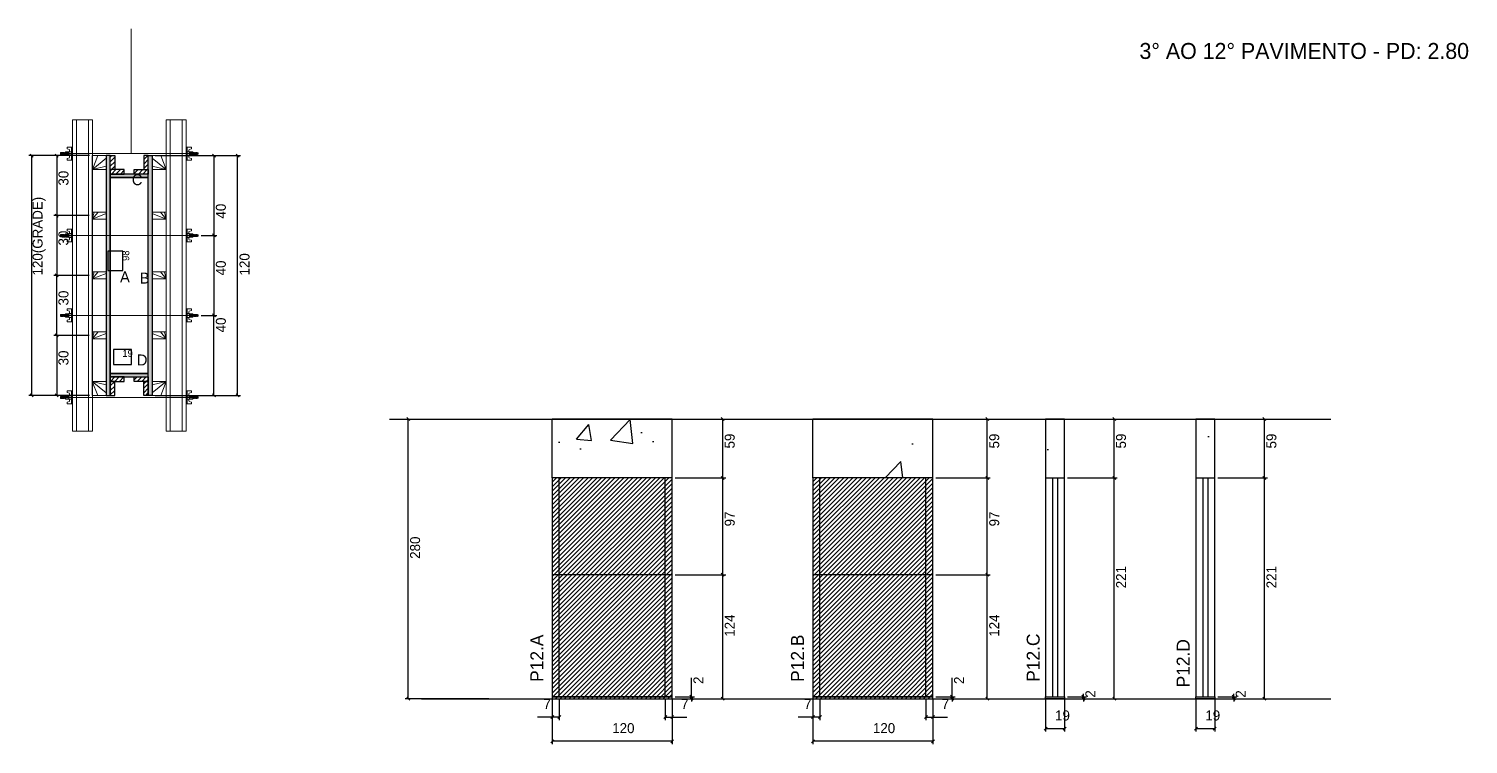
# Model space of a CAD drawing. Header units: metres. Extents: x 2644 to 4085, y 8626 to 9343.
import ezdxf

# ---------------------------------------------------------------- set-up
doc = ezdxf.new("R2010")
doc.units = ezdxf.units.M
for name, color, linetype in [('CHAPA', 7, 'Continuous'), ('COTA', 7, 'Continuous'), ('Hachura', 7, 'Continuous'), ('Madeira', 7, 'Continuous'), ('NIVEL 2° PAV.', 7, 'Continuous'), ('NOMENCLATURA', 7, 'Continuous'), ('Nível', 7, 'Continuous'), ('Painéis', 7, 'Continuous'), ('Perfil Metálico', 7, 'Continuous'), ('SARR_2.2x7', 7, 'Continuous'), ('SARRAFO', 7, 'Continuous'), ('Texto Seção', 7, 'Continuous'), ('TEXTO_GERAL', 7, 'Continuous')]:
    doc.layers.add(name, color=color, linetype=linetype)

msp = doc.modelspace()

# ---------------------------------------------------------------- hatches: boundary and pattern name
at = {"layer": 'COTA'}
h = msp.add_hatch(dxfattribs=at)
h.set_pattern_fill('AR-CONC')
h.paths.add_polyline_path([(3168, 8951.8), (3168, 8892.8), (3288, 8892.8), (3288, 8951.8), (3168, 8951.8)])
h = msp.add_hatch(dxfattribs=at)
h.set_pattern_fill('AR-CONC')
h.paths.add_polyline_path([(3428.9, 8951.8), (3428.9, 8892.8), (3548.9, 8892.8), (3548.9, 8951.8), (3428.9, 8951.8)])
h = msp.add_hatch(dxfattribs=at)
h.set_pattern_fill('AR-CONC')
h.paths.add_polyline_path([(3680.7, 8892.8), (3680.7, 8951.8), (3661.7, 8951.8), (3661.7, 8892.8), (3680.7, 8892.8)])
h = msp.add_hatch(dxfattribs=at)
h.set_pattern_fill('AR-CONC')
h.paths.add_polyline_path([(3831.1, 8892.8), (3831.1, 8951.8), (3812.1, 8951.8), (3812.1, 8892.8), (3831.1, 8892.8)])
at = {"layer": 'Hachura'}
h = msp.add_hatch(color=7, dxfattribs=at)
h.dxf.hatch_style = 1
h.paths.add_polyline_path([(2725.7, 9215.5), (2721.7, 9215.5), (2721.7, 8975.5), (2725.7, 8975.5), (2725.7, 9215.5)])
h = msp.add_hatch(color=7, dxfattribs=at)
h.dxf.hatch_style = 1
h.paths.add_polyline_path([(2725.7, 9215.5), (2721.7, 9215.5), (2721.7, 8975.5), (2725.7, 8975.5), (2725.7, 9215.5)])
h = msp.add_hatch(dxfattribs=at)
h.set_pattern_fill('ANSI31')
h.paths.add_polyline_path([(2725.7, 9201.5), (2730.1, 9201.5), (2730.1, 9215.5), (2725.7, 9215.5), (2725.7, 9201.5)])
h = msp.add_hatch(dxfattribs=at)
h.set_pattern_fill('ANSI31')
h.paths.add_polyline_path([(2763.7, 9201.5), (2759.3, 9201.5), (2759.3, 9215.5), (2763.7, 9215.5), (2763.7, 9201.5)])
h = msp.add_hatch(color=7, dxfattribs=at)
h.dxf.hatch_style = 1
h.paths.add_polyline_path([(2763.7, 9215.5), (2767.7, 9215.5), (2767.7, 8975.5), (2763.7, 8975.5), (2763.7, 9215.5)])
h = msp.add_hatch(color=7, dxfattribs=at)
h.dxf.hatch_style = 1
h.paths.add_polyline_path([(2763.7, 9215.5), (2767.7, 9215.5), (2767.7, 8975.5), (2763.7, 8975.5), (2763.7, 9215.5)])
h = msp.add_hatch(dxfattribs=at)
h.set_pattern_fill('ANSI31')
h.paths.add_polyline_path([(2725.7, 9197.1), (2725.7, 9201.5), (2739.7, 9201.5), (2739.7, 9197.1), (2725.7, 9197.1)])
h = msp.add_hatch(color=7, dxfattribs=at)
h.dxf.hatch_style = 1
h.paths.add_polyline_path([(2763.7, 9193.5), (2763.7, 9197.1), (2725.7, 9197.1), (2725.7, 9193.5), (2763.7, 9193.5)])
h = msp.add_hatch(color=7, dxfattribs=at)
h.dxf.hatch_style = 1
h.paths.add_polyline_path([(2763.7, 9193.5), (2763.7, 9197.1), (2725.7, 9197.1), (2725.7, 9193.5), (2763.7, 9193.5)])
h = msp.add_hatch(dxfattribs=at)
h.set_pattern_fill('ANSI31')
h.paths.add_polyline_path([(2763.7, 9197.1), (2763.7, 9201.5), (2749.7, 9201.5), (2749.7, 9197.1), (2763.7, 9197.1)])
h = msp.add_hatch(color=7, dxfattribs=at)
h.dxf.hatch_style = 1
h.paths.add_polyline_path([(2763.7, 8993.9), (2763.7, 8997.5), (2725.7, 8997.5), (2725.7, 8993.9), (2763.7, 8993.9)])
h = msp.add_hatch(color=7, dxfattribs=at)
h.dxf.hatch_style = 1
h.paths.add_polyline_path([(2763.7, 8993.9), (2763.7, 8997.5), (2725.7, 8997.5), (2725.7, 8993.9), (2763.7, 8993.9)])
h = msp.add_hatch(dxfattribs=at)
h.set_pattern_fill('ANSI31')
h.paths.add_polyline_path([(2725.7, 8989.5), (2725.7, 8993.9), (2739.7, 8993.9), (2739.7, 8989.5), (2725.7, 8989.5)])
h = msp.add_hatch(dxfattribs=at)
h.set_pattern_fill('ANSI31')
h.paths.add_polyline_path([(2725.7, 8989.5), (2730.1, 8989.5), (2730.1, 8975.5), (2725.7, 8975.5), (2725.7, 8989.5)])
h = msp.add_hatch(dxfattribs=at)
h.set_pattern_fill('ANSI31')
h.paths.add_polyline_path([(2763.7, 8989.5), (2763.7, 8993.9), (2749.7, 8993.9), (2749.7, 8989.5), (2763.7, 8989.5)])
h = msp.add_hatch(dxfattribs=at)
h.set_pattern_fill('ANSI31')
h.paths.add_polyline_path([(2763.7, 8989.5), (2759.3, 8989.5), (2759.3, 8975.5), (2763.7, 8975.5), (2763.7, 8989.5)])
h = msp.add_hatch(dxfattribs=at)
h.set_pattern_fill('ANSI31')
h.paths.add_polyline_path([(3288, 8892.8), (3168, 8892.8), (3168, 8671.8), (3288, 8671.8), (3288, 8892.8)])
h = msp.add_hatch(dxfattribs=at)
h.set_pattern_fill('ANSI31')
h.paths.add_polyline_path([(3548.9, 8892.8), (3428.9, 8892.8), (3428.9, 8671.8), (3548.9, 8671.8), (3548.9, 8892.8)])

# ---------------------------------------------------------------- linework, layer by layer
at = {"layer": 'CHAPA', "color": 1, "lineweight": 25}
for points in [[(2725.7, 9215.5), (2721.7, 9215.5), (2721.7, 8975.5), (2725.7, 8975.5)], [(2725.7, 9215.5), (2721.7, 9215.5), (2721.7, 8975.5), (2725.7, 8975.5)], [(2763.7, 9215.5), (2767.7, 9215.5), (2767.7, 8975.5), (2763.7, 8975.5)], [(2763.7, 9215.5), (2767.7, 9215.5), (2767.7, 8975.5), (2763.7, 8975.5)], [(2763.7, 9193.5), (2763.7, 9197.1), (2725.7, 9197.1), (2725.7, 9193.5)], [(2763.7, 9193.5), (2763.7, 9197.1), (2725.7, 9197.1), (2725.7, 9193.5)], [(2763.7, 8993.9), (2763.7, 8997.5), (2725.7, 8997.5), (2725.7, 8993.9)], [(2763.7, 8993.9), (2763.7, 8997.5), (2725.7, 8997.5), (2725.7, 8993.9)]]:
    msp.add_lwpolyline(points, close=True, dxfattribs=at)
at = {"layer": 'COTA', "color": 241, "lineweight": 25}
for p, q in [((2704.7, 9215.5), (2644.1, 9215.5)), ((2647.1, 8975.5), (2647.1, 9215.5)), ((2704.6, 9215.5), (2669, 9215.5)), ((2672, 9215.5), (2672, 9155.5)), ((2770.7, 9215.5), (2856.1, 9215.5)), ((2804.7, 9215.5), (2832.4, 9215.5)), ((2829.4, 9215.5), (2829.4, 9135.6)), ((2853.1, 8975.5), (2853.1, 9215.5)), ((2704.6, 9155.5), (2669, 9155.5)), ((2704.6, 9155.5), (2669, 9155.5)), ((2672, 9155.5), (2672, 9095.5)), ((2816.5, 9135.6), (2832.4, 9135.6)), ((2816.5, 9135.6), (2832.4, 9135.6)), ((2829.4, 9135.6), (2829.4, 9055.6)), ((2704.6, 9095.5), (2669, 9095.5)), ((2704.6, 9095.5), (2669, 9095.5)), ((2672, 9035.5), (2672, 9095.5)), ((2816.5, 9055.6), (2832.4, 9055.6)), ((2816.5, 9055.6), (2832.4, 9055.6)), ((2829.4, 8975.5), (2829.4, 9055.6)), ((2704.6, 9035.5), (2669, 9035.5)), ((2704.6, 9035.5), (2669, 9035.5)), ((2672, 9035.5), (2672, 8975.5)), ((2704.7, 8975.5), (2644.1, 8975.5)), ((2704.6, 8975.5), (2669, 8975.5)), ((2770.7, 8975.5), (2856.1, 8975.5)), ((2804.7, 8975.5), (2832.4, 8975.5)), ((3288, 8951.8), (3168, 8951.8)), ((3168, 8892.8), (3168, 8951.8)), ((3288, 8892.8), (3288, 8951.8)), ((3548.9, 8951.8), (3428.9, 8951.8)), ((3428.9, 8892.8), (3428.9, 8951.8)), ((3548.9, 8892.8), (3548.9, 8951.8))]:
    msp.add_line(p, q, dxfattribs=at)
at = {"layer": 'COTA', "color": 0, "lineweight": 25}
for p, q in [((2648.6, 9214), (2645.6, 9217)), ((2673.5, 9214), (2670.5, 9217)), ((2830.9, 9214), (2827.9, 9217)), ((2854.6, 9214), (2851.6, 9217)), ((2670.5, 9157), (2673.5, 9154)), ((2673.5, 9154), (2670.5, 9157)), ((2827.9, 9137.1), (2830.9, 9134.1)), ((2830.9, 9134.1), (2827.9, 9137.1)), ((2670.5, 9097), (2673.5, 9094)), ((2673.5, 9094), (2670.5, 9097)), ((2830.9, 9054.1), (2827.9, 9057.1)), ((2827.9, 9057.1), (2830.9, 9054.1)), ((2673.5, 9034), (2670.5, 9037)), ((2670.5, 9037), (2673.5, 9034)), ((2645.6, 8977), (2648.6, 8974)), ((2670.5, 8977), (2673.5, 8974)), ((2827.9, 8977), (2830.9, 8974)), ((2851.6, 8977), (2854.6, 8974)), ((3340.2, 8950.3), (3337.2, 8953.3)), ((3604.9, 8950.3), (3601.9, 8953.3)), ((3731.9, 8950.3), (3728.9, 8953.3)), ((3882.3, 8950.3), (3879.3, 8953.3)), ((3340.2, 8891.3), (3337.2, 8894.3)), ((3337.2, 8894.3), (3340.2, 8891.3)), ((3604.9, 8891.3), (3601.9, 8894.3)), ((3601.9, 8894.3), (3604.9, 8891.3)), ((3728.9, 8894.3), (3731.9, 8891.3)), ((3731.9, 8891.3), (3728.9, 8894.3)), ((3879.3, 8894.3), (3882.3, 8891.3)), ((3882.3, 8891.3), (3879.3, 8894.3)), ((3340.2, 8794.3), (3337.2, 8797.3)), ((3337.2, 8797.3), (3340.2, 8794.3)), ((3604.9, 8794.3), (3601.9, 8797.3)), ((3601.9, 8797.3), (3604.9, 8794.3)), ((3305.8, 8675.3), (3308.8, 8672.3)), ((3308.8, 8670.3), (3305.8, 8673.3)), ((3337.2, 8673.3), (3340.2, 8670.3)), ((3566.6, 8675.3), (3569.6, 8672.3)), ((3569.6, 8670.3), (3566.6, 8673.3)), ((3601.9, 8673.3), (3604.9, 8670.3)), ((3698.1, 8675.3), (3701.1, 8672.3)), ((3701.1, 8670.3), (3698.1, 8673.3)), ((3728.9, 8673.3), (3731.9, 8670.3)), ((3848.5, 8675.3), (3851.5, 8672.3)), ((3851.5, 8670.3), (3848.5, 8673.3)), ((3879.3, 8673.3), (3882.3, 8670.3)), ((3169.5, 8654.8), (3166.5, 8651.8)), ((3173.5, 8651.8), (3176.5, 8654.8)), ((3282.5, 8654.8), (3279.5, 8651.8)), ((3286.5, 8651.8), (3289.5, 8654.8)), ((3430.4, 8654.8), (3427.4, 8651.8)), ((3434.4, 8651.8), (3437.4, 8654.8)), ((3543.4, 8654.8), (3540.4, 8651.8)), ((3547.4, 8651.8), (3550.4, 8654.8)), ((3169.5, 8630.7), (3166.5, 8627.7)), ((3286.5, 8627.7), (3289.5, 8630.7)), ((3430.4, 8630.7), (3427.4, 8627.7)), ((3547.4, 8627.7), (3550.4, 8630.7)), ((3663.2, 8643.4), (3660.2, 8640.4)), ((3679.2, 8640.4), (3682.2, 8643.4)), ((3813.6, 8643.4), (3810.6, 8640.4)), ((3829.6, 8640.4), (3832.6, 8643.4))]:
    msp.add_line(p, q, dxfattribs=at)
at = {"layer": 'COTA', "color": 180, "lineweight": 25}
for p, q in [((2738.1, 9119.7), (2723.1, 9119.7)), ((2723.1, 9119.7), (2723.1, 9100.4)), ((2738.1, 9100.4), (2738.1, 9119.7)), ((2723.1, 9100.4), (2738.1, 9100.4)), ((2746.8, 9021.5), (2728.8, 9021.5)), ((2728.8, 9021.5), (2728.8, 9006.5)), ((2746.8, 9006.5), (2746.8, 9021.5)), ((2728.8, 9006.5), (2746.8, 9006.5))]:
    msp.add_line(p, q, dxfattribs=at)
at = {"layer": 'COTA', "color": 4, "lineweight": 25}
for p, q in [((3291, 8951.8), (3341.7, 8951.8)), ((3338.7, 8892.8), (3338.7, 8951.8)), ((3551.9, 8951.8), (3606.4, 8951.8)), ((3603.4, 8892.8), (3603.4, 8951.8)), ((3683.7, 8951.8), (3733.4, 8951.8)), ((3730.4, 8892.8), (3730.4, 8951.8)), ((3834.1, 8951.8), (3883.8, 8951.8)), ((3880.8, 8892.8), (3880.8, 8951.8)), ((3291, 8892.8), (3341.7, 8892.8)), ((3291, 8892.8), (3341.7, 8892.8)), ((3338.7, 8795.8), (3338.7, 8892.8)), ((3551.9, 8892.8), (3606.4, 8892.8)), ((3551.9, 8892.8), (3606.4, 8892.8)), ((3603.4, 8795.8), (3603.4, 8892.8)), ((3683.7, 8892.8), (3733.4, 8892.8)), ((3683.7, 8892.8), (3733.4, 8892.8)), ((3730.4, 8671.8), (3730.4, 8892.8)), ((3834.1, 8892.8), (3883.8, 8892.8)), ((3834.1, 8892.8), (3883.8, 8892.8)), ((3880.8, 8671.8), (3880.8, 8892.8)), ((3291, 8795.8), (3341.7, 8795.8)), ((3291, 8795.8), (3341.7, 8795.8)), ((3338.7, 8671.8), (3338.7, 8795.8)), ((3551.9, 8795.8), (3606.4, 8795.8)), ((3551.9, 8795.8), (3606.4, 8795.8)), ((3603.4, 8671.8), (3603.4, 8795.8)), ((3307.3, 8673.8), (3307.3, 8692.6)), ((3568.1, 8673.8), (3568.1, 8692.6)), ((3291, 8673.8), (3310.3, 8673.8)), ((3307.3, 8671.8), (3307.3, 8673.8)), ((3551.9, 8673.8), (3571.1, 8673.8)), ((3568.1, 8671.8), (3568.1, 8673.8)), ((3683.7, 8673.8), (3702.6, 8673.8)), ((3699.6, 8673.8), (3699.6, 8676.8)), ((3699.6, 8671.8), (3699.6, 8673.8)), ((3834.1, 8673.8), (3853, 8673.8)), ((3850, 8673.8), (3850, 8676.8)), ((3850, 8671.8), (3850, 8673.8)), ((3168, 8670.8), (3168, 8626.2)), ((3168, 8668.8), (3168, 8650.3)), ((3175, 8670.8), (3175, 8650.3)), ((3281, 8670.8), (3281, 8650.3)), ((3288, 8670.8), (3288, 8626.2)), ((3288, 8668.8), (3288, 8650.3)), ((3291, 8671.8), (3310.3, 8671.8)), ((3291, 8671.8), (3341.7, 8671.8)), ((3307.3, 8671.8), (3307.3, 8668.8)), ((3428.9, 8670.8), (3428.9, 8626.2)), ((3428.9, 8668.8), (3428.9, 8650.3)), ((3435.9, 8670.8), (3435.9, 8650.3)), ((3541.9, 8670.8), (3541.9, 8650.3)), ((3548.9, 8670.8), (3548.9, 8626.2)), ((3548.9, 8668.8), (3548.9, 8650.3)), ((3551.9, 8671.8), (3571.1, 8671.8)), ((3551.9, 8671.8), (3606.4, 8671.8)), ((3568.1, 8671.8), (3568.1, 8668.8)), ((3661.7, 8670.8), (3661.7, 8638.9)), ((3680.7, 8670.8), (3680.7, 8638.9)), ((3683.7, 8671.8), (3702.6, 8671.8)), ((3683.7, 8671.8), (3733.4, 8671.8)), ((3699.6, 8671.8), (3699.6, 8668.8)), ((3812.1, 8670.8), (3812.1, 8638.9)), ((3831.1, 8670.8), (3831.1, 8638.9)), ((3834.1, 8671.8), (3853, 8671.8)), ((3834.1, 8671.8), (3883.8, 8671.8)), ((3850, 8671.8), (3850, 8668.8)), ((3168, 8653.3), (3153.3, 8653.3)), ((3175, 8653.3), (3168, 8653.3)), ((3281, 8653.3), (3288, 8653.3)), ((3288, 8653.3), (3302.7, 8653.3)), ((3428.9, 8653.3), (3414.1, 8653.3)), ((3435.9, 8653.3), (3428.9, 8653.3)), ((3541.9, 8653.3), (3548.9, 8653.3)), ((3548.9, 8653.3), (3563.6, 8653.3)), ((3661.7, 8641.9), (3680.7, 8641.9)), ((3812.1, 8641.9), (3831.1, 8641.9)), ((3288, 8629.2), (3168, 8629.2)), ((3548.9, 8629.2), (3428.9, 8629.2))]:
    msp.add_line(p, q, dxfattribs=at)
at = {"layer": 'COTA', "color": 241, "lineweight": 25}
for points in [[(3680.7, 8892.8), (3680.7, 8951.8), (3661.7, 8951.8), (3661.7, 8892.8)], [(3831.1, 8892.8), (3831.1, 8951.8), (3812.1, 8951.8), (3812.1, 8892.8)]]:
    msp.add_lwpolyline(points, dxfattribs=at)
at = {"layer": 'Hachura', "color": 0, "lineweight": 9}
for p, q in [((2687.7, 9224), (2682.5, 9224)), ((2682.5, 9224), (2682.5, 9222.3)), ((2682.5, 9222.3), (2684.7, 9221.7)), ((2684.9, 9221.4), (2684.9, 9219.4)), ((2686.7, 9223.8), (2687.7, 9223.8)), ((2686.7, 9223.6), (2687.7, 9223.6)), ((2686.7, 9223.3), (2687.7, 9223.3)), ((2686.7, 9222.8), (2687.7, 9222.8)), ((2686.7, 9222), (2687.7, 9222)), ((2686.7, 9220.6), (2687.7, 9220.6)), ((2686.8, 9224), (2686.8, 9211.1)), ((2686.8, 9224), (2686.8, 9218.8)), ((2687.7, 9211.1), (2687.7, 9224)), ((2801.7, 9211.1), (2801.7, 9224)), ((2801.7, 9224), (2806.8, 9224)), ((2802.6, 9223.8), (2801.7, 9223.8)), ((2802.6, 9223.6), (2801.7, 9223.6)), ((2802.6, 9223.3), (2801.7, 9223.3)), ((2802.6, 9222.8), (2801.7, 9222.8)), ((2802.6, 9222), (2801.7, 9222)), ((2802.6, 9220.6), (2801.7, 9220.6)), ((2802.6, 9224), (2802.6, 9211.1)), ((2802.6, 9224), (2802.6, 9218.8)), ((2804.4, 9221.4), (2804.4, 9219.4)), ((2806.8, 9222.3), (2804.6, 9221.7)), ((2806.8, 9224), (2806.8, 9222.3)), ((2676.2, 9218.5), (2675.9, 9218.2)), ((2675.9, 9218.2), (2675.9, 9216.9)), ((2676.2, 9216.6), (2675.9, 9216.9)), ((2676.5, 9218.5), (2676.2, 9218.5)), ((2676.2, 9216.6), (2676.2, 9218.5)), ((2676.8, 9216.6), (2676.2, 9217.9)), ((2676.7, 9216.5), (2676.2, 9217.6)), ((2676.2, 9217.1), (2676.5, 9216.5)), ((2676.2, 9216.9), (2676.3, 9216.6)), ((2676.5, 9218.5), (2677.5, 9216.6)), ((2676.5, 9218.5), (2677.5, 9216.6)), ((2676.6, 9218.6), (2677.7, 9216.5)), ((2677.9, 9216.5), (2676.8, 9218.7)), ((2676.8, 9216.6), (2677.5, 9216.6)), ((2677.7, 9218.5), (2677, 9218.5)), ((2678, 9216.6), (2677, 9218.5)), ((2677.7, 9218.5), (2678.6, 9216.6)), ((2677.8, 9218.6), (2678.8, 9216.5)), ((2679.1, 9216.5), (2678, 9218.7)), ((2678.6, 9216.6), (2678, 9216.6)), ((2678.8, 9218.5), (2678.2, 9218.5)), ((2679.1, 9216.6), (2678.2, 9218.5)), ((2678.4, 9218.5), (2678.2, 9218.5)), ((2678.8, 9218.5), (2679.8, 9216.6)), ((2678.9, 9218.6), (2680, 9216.5)), ((2679.4, 9216.6), (2679.1, 9216.6)), ((2680.2, 9216.5), (2679.2, 9218.7)), ((2680, 9218.5), (2679.3, 9218.5)), ((2680.3, 9216.6), (2679.3, 9218.5)), ((2679.4, 9216.6), (2679.8, 9216.6)), ((2680, 9218.5), (2680.9, 9216.6)), ((2680.9, 9217.4), (2680.3, 9218.7)), ((2680.3, 9216.6), (2680.9, 9216.6)), ((2680.9, 9217.6), (2680.5, 9218.5)), ((2680.9, 9218.5), (2680.5, 9218.5)), ((2680.9, 9215.8), (2680.9, 9219.2)), ((2680.9, 9219.2), (2684.2, 9219.2)), ((2680.9, 9218.2), (2684.2, 9218.2)), ((2680.9, 9216.6), (2684.2, 9216.6)), ((2684.2, 9215.8), (2680.9, 9215.8)), ((2681, 9215.8), (2681, 9219.2)), ((2682.5, 9212.7), (2684.7, 9213.3)), ((2682.5, 9211.1), (2682.5, 9212.7)), ((2686.8, 9211.1), (2682.5, 9211.1)), ((2684.2, 9219.4), (2684.2, 9215.6)), ((2686.8, 9219.4), (2684.2, 9219.4)), ((2684.2, 9215.6), (2684.2, 9215.8)), ((2684.2, 9215.6), (2684.2, 9215.8)), ((2684.2, 9215.6), (2686.8, 9215.6)), ((2686.8, 9217.8), (2684.8, 9217.8)), ((2684.8, 9217.3), (2686.8, 9217.3)), ((2684.9, 9213.6), (2684.9, 9215.6)), ((2686.7, 9214.5), (2687.7, 9214.5)), ((2686.7, 9213.1), (2687.7, 9213.1)), ((2686.7, 9212.2), (2687.7, 9212.2)), ((2686.7, 9211.7), (2687.7, 9211.7)), ((2686.7, 9211.4), (2687.7, 9211.4)), ((2686.7, 9211.2), (2687.7, 9211.2)), ((2686.8, 9217.5), (2686.8, 9219.4)), ((2686.8, 9218.8), (2686.8, 9218.2)), ((2686.8, 9217.5), (2687.7, 9217.5)), ((2686.8, 9211.1), (2687.7, 9211.1)), ((2687.1, 9218.5), (2686.9, 9218.5)), ((2686.9, 9216.5), (2687.3, 9216.5)), ((2687.5, 9218.5), (2687.1, 9218.5)), ((2687.7, 9212), (2687.7, 9219.8)), ((2801.7, 9212), (2801.7, 9219.8)), ((2802.6, 9217.5), (2801.7, 9217.5)), ((2802.6, 9214.5), (2801.7, 9214.5)), ((2802.6, 9213.1), (2801.7, 9213.1)), ((2802.6, 9212.2), (2801.7, 9212.2)), ((2802.6, 9211.7), (2801.7, 9211.7)), ((2802.6, 9211.4), (2801.7, 9211.4)), ((2802.6, 9211.2), (2801.7, 9211.2)), ((2802.6, 9211.1), (2801.7, 9211.1)), ((2801.8, 9218.5), (2802.2, 9218.5)), ((2802.4, 9216.5), (2802, 9216.5)), ((2802.2, 9218.5), (2802.5, 9218.5)), ((2802.6, 9217.5), (2802.6, 9219.4)), ((2802.6, 9219.4), (2805.1, 9219.4)), ((2802.6, 9218.8), (2802.6, 9218.2)), ((2802.6, 9217.8), (2804.6, 9217.8)), ((2804.6, 9217.3), (2802.6, 9217.3)), ((2805.1, 9215.6), (2802.6, 9215.6)), ((2802.6, 9211.1), (2806.8, 9211.1)), ((2804.4, 9213.6), (2804.4, 9215.6)), ((2806.8, 9212.7), (2804.6, 9213.3)), ((2805.1, 9219.4), (2805.1, 9215.6)), ((2808.4, 9219.2), (2805.1, 9219.2)), ((2808.4, 9218.2), (2805.1, 9218.2)), ((2808.4, 9216.6), (2805.1, 9216.6)), ((2805.1, 9215.8), (2808.4, 9215.8)), ((2805.1, 9215.6), (2805.1, 9215.8)), ((2805.1, 9215.6), (2805.1, 9215.8)), ((2806.8, 9211.1), (2806.8, 9212.7)), ((2808.3, 9215.8), (2808.3, 9219.2)), ((2808.4, 9215.8), (2808.4, 9219.2)), ((2808.4, 9217.4), (2809, 9218.7)), ((2809.3, 9218.5), (2808.4, 9216.6)), ((2808.4, 9217.6), (2808.8, 9218.5)), ((2808.4, 9218.5), (2808.8, 9218.5)), ((2809, 9216.6), (2808.4, 9216.6)), ((2809, 9216.6), (2810, 9218.5)), ((2809.1, 9216.5), (2810.2, 9218.7)), ((2810.4, 9218.6), (2809.3, 9216.5)), ((2809.3, 9218.5), (2810, 9218.5)), ((2810.5, 9218.5), (2809.5, 9216.6)), ((2810, 9216.6), (2809.5, 9216.6)), ((2810, 9216.6), (2810.2, 9216.6)), ((2810.2, 9216.5), (2811.3, 9218.7)), ((2810.2, 9216.6), (2811.1, 9218.5)), ((2811.6, 9218.6), (2810.5, 9216.5)), ((2810.5, 9218.5), (2811.1, 9218.5)), ((2811.7, 9218.5), (2810.7, 9216.6)), ((2810.7, 9216.6), (2811.3, 9216.6)), ((2810.9, 9218.5), (2811.1, 9218.5)), ((2811.3, 9216.6), (2812.3, 9218.5)), ((2811.4, 9216.5), (2812.5, 9218.7)), ((2812.7, 9218.6), (2811.6, 9216.5)), ((2811.7, 9218.5), (2812.3, 9218.5)), ((2812.8, 9218.5), (2811.8, 9216.6)), ((2812.8, 9218.5), (2811.8, 9216.6)), ((2812.5, 9216.6), (2811.8, 9216.6)), ((2812.5, 9216.6), (2813.1, 9217.9)), ((2812.6, 9216.5), (2813.1, 9217.6)), ((2812.8, 9218.5), (2813.1, 9218.5)), ((2813.1, 9217.1), (2812.8, 9216.5)), ((2813.1, 9216.9), (2813, 9216.6)), ((2813.1, 9218.5), (2813.5, 9218.2)), ((2813.1, 9216.6), (2813.1, 9218.5)), ((2813.1, 9216.6), (2813.5, 9216.9)), ((2813.5, 9218.2), (2813.5, 9216.9)), ((2676.2, 9136.5), (2675.9, 9136.2)), ((2675.9, 9136.2), (2675.9, 9134.9)), ((2676.2, 9134.6), (2675.9, 9134.9)), ((2676.5, 9136.5), (2676.2, 9136.5)), ((2676.2, 9134.6), (2676.2, 9136.5)), ((2676.8, 9134.6), (2676.2, 9135.9)), ((2676.7, 9134.5), (2676.2, 9135.6)), ((2676.2, 9135.1), (2676.5, 9134.5)), ((2676.2, 9134.9), (2676.3, 9134.6)), ((2676.5, 9136.5), (2677.5, 9134.6)), ((2676.5, 9136.5), (2677.5, 9134.6)), ((2676.6, 9136.6), (2677.7, 9134.5)), ((2677.9, 9134.5), (2676.8, 9136.7)), ((2676.8, 9134.6), (2677.5, 9134.6)), ((2677.7, 9136.5), (2677, 9136.5)), ((2678, 9134.6), (2677, 9136.5)), ((2677.7, 9136.5), (2678.6, 9134.6)), ((2677.8, 9136.6), (2678.8, 9134.5)), ((2679.1, 9134.5), (2678, 9136.7)), ((2678.6, 9134.6), (2678, 9134.6)), ((2678.8, 9136.5), (2678.2, 9136.5)), ((2679.1, 9134.6), (2678.2, 9136.5)), ((2678.4, 9136.5), (2678.2, 9136.5)), ((2678.8, 9136.5), (2679.8, 9134.6)), ((2678.9, 9136.6), (2680, 9134.5)), ((2679.4, 9134.6), (2679.1, 9134.6)), ((2680.2, 9134.5), (2679.2, 9136.7)), ((2680, 9136.5), (2679.3, 9136.5)), ((2680.3, 9134.6), (2679.3, 9136.5)), ((2679.4, 9134.6), (2679.8, 9134.6)), ((2680, 9136.5), (2680.9, 9134.6)), ((2680.9, 9135.4), (2680.3, 9136.7)), ((2680.3, 9134.6), (2680.9, 9134.6)), ((2680.9, 9135.6), (2680.5, 9136.5)), ((2680.9, 9136.5), (2680.5, 9136.5)), ((2680.9, 9133.8), (2680.9, 9137.2)), ((2680.9, 9137.2), (2684.2, 9137.2)), ((2680.9, 9136.2), (2684.2, 9136.2)), ((2680.9, 9134.6), (2684.2, 9134.6)), ((2684.2, 9133.8), (2680.9, 9133.8)), ((2681, 9133.8), (2681, 9137.2)), ((2687.7, 9142), (2682.5, 9142)), ((2682.5, 9142), (2682.5, 9140.3)), ((2682.5, 9140.3), (2684.7, 9139.7)), ((2684.2, 9137.4), (2684.2, 9133.6)), ((2686.8, 9137.4), (2684.2, 9137.4)), ((2684.2, 9133.6), (2684.2, 9133.8)), ((2684.2, 9133.6), (2684.2, 9133.8)), ((2684.2, 9133.6), (2686.8, 9133.6)), ((2686.8, 9135.8), (2684.8, 9135.8)), ((2684.8, 9135.3), (2686.8, 9135.3)), ((2684.9, 9139.4), (2684.9, 9137.4)), ((2684.9, 9131.6), (2684.9, 9133.6)), ((2686.7, 9141.8), (2687.7, 9141.8)), ((2686.7, 9141.6), (2687.7, 9141.6)), ((2686.7, 9141.3), (2687.7, 9141.3)), ((2686.7, 9140.8), (2687.7, 9140.8)), ((2686.7, 9140), (2687.7, 9140)), ((2686.7, 9138.6), (2687.7, 9138.6)), ((2686.8, 9142), (2686.8, 9129.1)), ((2686.8, 9142), (2686.8, 9136.8)), ((2686.8, 9135.5), (2686.8, 9137.4)), ((2686.8, 9136.8), (2686.8, 9136.2)), ((2686.8, 9135.5), (2687.7, 9135.5)), ((2687.1, 9136.5), (2686.9, 9136.5)), ((2686.9, 9134.5), (2687.3, 9134.5)), ((2687.5, 9136.5), (2687.1, 9136.5)), ((2687.7, 9129.1), (2687.7, 9142)), ((2687.7, 9130), (2687.7, 9137.8)), ((2801.7, 9129.1), (2801.7, 9142)), ((2801.7, 9142), (2806.8, 9142)), ((2802.6, 9141.8), (2801.7, 9141.8)), ((2802.6, 9141.6), (2801.7, 9141.6)), ((2802.6, 9141.3), (2801.7, 9141.3)), ((2802.6, 9140.8), (2801.7, 9140.8)), ((2802.6, 9140), (2801.7, 9140)), ((2802.6, 9138.6), (2801.7, 9138.6)), ((2801.7, 9130), (2801.7, 9137.8)), ((2802.6, 9135.5), (2801.7, 9135.5)), ((2801.8, 9136.5), (2802.2, 9136.5)), ((2802.4, 9134.5), (2802, 9134.5)), ((2802.2, 9136.5), (2802.5, 9136.5)), ((2802.6, 9142), (2802.6, 9129.1)), ((2802.6, 9142), (2802.6, 9136.8)), ((2802.6, 9135.5), (2802.6, 9137.4)), ((2802.6, 9137.4), (2805.1, 9137.4)), ((2802.6, 9136.8), (2802.6, 9136.2)), ((2802.6, 9135.8), (2804.6, 9135.8)), ((2804.6, 9135.3), (2802.6, 9135.3)), ((2805.1, 9133.6), (2802.6, 9133.6)), ((2804.4, 9139.4), (2804.4, 9137.4)), ((2804.4, 9131.6), (2804.4, 9133.6)), ((2806.8, 9140.3), (2804.6, 9139.7)), ((2805.1, 9137.4), (2805.1, 9133.6)), ((2808.4, 9137.2), (2805.1, 9137.2)), ((2808.4, 9136.2), (2805.1, 9136.2)), ((2808.4, 9134.6), (2805.1, 9134.6)), ((2805.1, 9133.8), (2808.4, 9133.8)), ((2805.1, 9133.6), (2805.1, 9133.8)), ((2805.1, 9133.6), (2805.1, 9133.8)), ((2806.8, 9142), (2806.8, 9140.3)), ((2808.3, 9133.8), (2808.3, 9137.2)), ((2808.4, 9133.8), (2808.4, 9137.2)), ((2808.4, 9135.4), (2809, 9136.7)), ((2809.3, 9136.5), (2808.4, 9134.6)), ((2808.4, 9135.6), (2808.8, 9136.5)), ((2808.4, 9136.5), (2808.8, 9136.5)), ((2809, 9134.6), (2808.4, 9134.6)), ((2809, 9134.6), (2810, 9136.5)), ((2809.1, 9134.5), (2810.2, 9136.7)), ((2810.4, 9136.6), (2809.3, 9134.5)), ((2809.3, 9136.5), (2810, 9136.5)), ((2810.5, 9136.5), (2809.5, 9134.6)), ((2810, 9134.6), (2809.5, 9134.6)), ((2810, 9134.6), (2810.2, 9134.6)), ((2810.2, 9134.5), (2811.3, 9136.7)), ((2810.2, 9134.6), (2811.1, 9136.5)), ((2811.6, 9136.6), (2810.5, 9134.5)), ((2810.5, 9136.5), (2811.1, 9136.5)), ((2811.7, 9136.5), (2810.7, 9134.6)), ((2810.7, 9134.6), (2811.3, 9134.6)), ((2810.9, 9136.5), (2811.1, 9136.5)), ((2811.3, 9134.6), (2812.3, 9136.5)), ((2811.4, 9134.5), (2812.5, 9136.7)), ((2812.7, 9136.6), (2811.6, 9134.5)), ((2811.7, 9136.5), (2812.3, 9136.5)), ((2812.8, 9136.5), (2811.8, 9134.6)), ((2812.8, 9136.5), (2811.8, 9134.6)), ((2812.5, 9134.6), (2811.8, 9134.6)), ((2812.5, 9134.6), (2813.1, 9135.9)), ((2812.6, 9134.5), (2813.1, 9135.6)), ((2812.8, 9136.5), (2813.1, 9136.5)), ((2813.1, 9135.1), (2812.8, 9134.5)), ((2813.1, 9134.9), (2813, 9134.6)), ((2813.1, 9136.5), (2813.5, 9136.2)), ((2813.1, 9134.6), (2813.1, 9136.5)), ((2813.1, 9134.6), (2813.5, 9134.9)), ((2813.5, 9136.2), (2813.5, 9134.9)), ((2682.5, 9130.7), (2684.7, 9131.3)), ((2682.5, 9129.1), (2682.5, 9130.7)), ((2686.8, 9129.1), (2682.5, 9129.1)), ((2686.7, 9132.5), (2687.7, 9132.5)), ((2686.7, 9131.1), (2687.7, 9131.1)), ((2686.7, 9130.2), (2687.7, 9130.2)), ((2686.7, 9129.7), (2687.7, 9129.7)), ((2686.7, 9129.4), (2687.7, 9129.4)), ((2686.7, 9129.2), (2687.7, 9129.2)), ((2686.8, 9129.1), (2687.7, 9129.1)), ((2802.6, 9132.5), (2801.7, 9132.5)), ((2802.6, 9131.1), (2801.7, 9131.1)), ((2802.6, 9130.2), (2801.7, 9130.2)), ((2802.6, 9129.7), (2801.7, 9129.7)), ((2802.6, 9129.4), (2801.7, 9129.4)), ((2802.6, 9129.2), (2801.7, 9129.2)), ((2802.6, 9129.1), (2801.7, 9129.1)), ((2802.6, 9129.1), (2806.8, 9129.1)), ((2806.8, 9130.7), (2804.6, 9131.3)), ((2806.8, 9129.1), (2806.8, 9130.7)), ((2687.7, 9062), (2682.5, 9062)), ((2682.5, 9062), (2682.5, 9060.3)), ((2686.7, 9061.8), (2687.7, 9061.8)), ((2686.7, 9061.6), (2687.7, 9061.6)), ((2686.8, 9062), (2686.8, 9049.1)), ((2686.8, 9062), (2686.8, 9056.8)), ((2687.7, 9049.1), (2687.7, 9062)), ((2801.7, 9049.1), (2801.7, 9062)), ((2801.7, 9062), (2806.8, 9062)), ((2802.6, 9061.8), (2801.7, 9061.8)), ((2802.6, 9061.6), (2801.7, 9061.6)), ((2802.6, 9062), (2802.6, 9049.1)), ((2802.6, 9062), (2802.6, 9056.8)), ((2806.8, 9062), (2806.8, 9060.3)), ((2676.2, 9056.5), (2675.9, 9056.2)), ((2675.9, 9056.2), (2675.9, 9054.9)), ((2676.2, 9054.6), (2675.9, 9054.9)), ((2676.5, 9056.5), (2676.2, 9056.5)), ((2676.2, 9054.6), (2676.2, 9056.5)), ((2676.8, 9054.6), (2676.2, 9055.9)), ((2676.7, 9054.5), (2676.2, 9055.6)), ((2676.2, 9055.1), (2676.5, 9054.5)), ((2676.2, 9054.9), (2676.3, 9054.6)), ((2676.5, 9056.5), (2677.5, 9054.6)), ((2676.5, 9056.5), (2677.5, 9054.6)), ((2676.6, 9056.6), (2677.7, 9054.5)), ((2677.9, 9054.5), (2676.8, 9056.7)), ((2676.8, 9054.6), (2677.5, 9054.6)), ((2677.7, 9056.5), (2677, 9056.5)), ((2678, 9054.6), (2677, 9056.5)), ((2677.7, 9056.5), (2678.6, 9054.6)), ((2677.8, 9056.6), (2678.8, 9054.5)), ((2679.1, 9054.5), (2678, 9056.7)), ((2678.6, 9054.6), (2678, 9054.6)), ((2678.8, 9056.5), (2678.2, 9056.5)), ((2679.1, 9054.6), (2678.2, 9056.5)), ((2678.4, 9056.5), (2678.2, 9056.5)), ((2678.8, 9056.5), (2679.8, 9054.6)), ((2678.9, 9056.6), (2680, 9054.5)), ((2679.4, 9054.6), (2679.1, 9054.6)), ((2680.2, 9054.5), (2679.2, 9056.7)), ((2680, 9056.5), (2679.3, 9056.5)), ((2680.3, 9054.6), (2679.3, 9056.5)), ((2679.4, 9054.6), (2679.8, 9054.6)), ((2680, 9056.5), (2680.9, 9054.6)), ((2680.9, 9055.4), (2680.3, 9056.7)), ((2680.3, 9054.6), (2680.9, 9054.6)), ((2680.9, 9055.6), (2680.5, 9056.5)), ((2680.9, 9056.5), (2680.5, 9056.5)), ((2680.9, 9053.8), (2680.9, 9057.2)), ((2680.9, 9057.2), (2684.2, 9057.2)), ((2680.9, 9056.2), (2684.2, 9056.2)), ((2680.9, 9054.6), (2684.2, 9054.6)), ((2684.2, 9053.8), (2680.9, 9053.8)), ((2681, 9053.8), (2681, 9057.2)), ((2682.5, 9060.3), (2684.7, 9059.7)), ((2682.5, 9050.7), (2684.7, 9051.3)), ((2682.5, 9049.1), (2682.5, 9050.7)), ((2686.8, 9049.1), (2682.5, 9049.1)), ((2684.2, 9057.4), (2684.2, 9053.6)), ((2686.8, 9057.4), (2684.2, 9057.4)), ((2684.2, 9053.6), (2684.2, 9053.8)), ((2684.2, 9053.6), (2684.2, 9053.8)), ((2684.2, 9053.6), (2686.8, 9053.6)), ((2686.8, 9055.8), (2684.8, 9055.8)), ((2684.8, 9055.3), (2686.8, 9055.3)), ((2684.9, 9059.4), (2684.9, 9057.4)), ((2684.9, 9051.6), (2684.9, 9053.6)), ((2686.7, 9061.3), (2687.7, 9061.3)), ((2686.7, 9060.8), (2687.7, 9060.8)), ((2686.7, 9060), (2687.7, 9060)), ((2686.7, 9058.6), (2687.7, 9058.6)), ((2686.7, 9052.5), (2687.7, 9052.5)), ((2686.7, 9051.1), (2687.7, 9051.1)), ((2686.7, 9050.2), (2687.7, 9050.2)), ((2686.7, 9049.7), (2687.7, 9049.7)), ((2686.7, 9049.4), (2687.7, 9049.4)), ((2686.7, 9049.2), (2687.7, 9049.2)), ((2686.8, 9055.5), (2686.8, 9057.4)), ((2686.8, 9056.8), (2686.8, 9056.2)), ((2686.8, 9055.5), (2687.7, 9055.5)), ((2686.8, 9049.1), (2687.7, 9049.1)), ((2687.1, 9056.5), (2686.9, 9056.5)), ((2686.9, 9054.5), (2687.3, 9054.5)), ((2687.5, 9056.5), (2687.1, 9056.5)), ((2687.7, 9050), (2687.7, 9057.8)), ((2802.6, 9061.3), (2801.7, 9061.3)), ((2802.6, 9060.8), (2801.7, 9060.8)), ((2802.6, 9060), (2801.7, 9060)), ((2802.6, 9058.6), (2801.7, 9058.6)), ((2801.7, 9050), (2801.7, 9057.8)), ((2802.6, 9055.5), (2801.7, 9055.5)), ((2802.6, 9052.5), (2801.7, 9052.5)), ((2802.6, 9051.1), (2801.7, 9051.1)), ((2802.6, 9050.2), (2801.7, 9050.2)), ((2802.6, 9049.7), (2801.7, 9049.7)), ((2802.6, 9049.4), (2801.7, 9049.4)), ((2802.6, 9049.2), (2801.7, 9049.2)), ((2802.6, 9049.1), (2801.7, 9049.1)), ((2801.8, 9056.5), (2802.2, 9056.5)), ((2802.4, 9054.5), (2802, 9054.5)), ((2802.2, 9056.5), (2802.5, 9056.5)), ((2802.6, 9055.5), (2802.6, 9057.4)), ((2802.6, 9057.4), (2805.1, 9057.4)), ((2802.6, 9056.8), (2802.6, 9056.2)), ((2802.6, 9055.8), (2804.6, 9055.8)), ((2804.6, 9055.3), (2802.6, 9055.3)), ((2805.1, 9053.6), (2802.6, 9053.6)), ((2802.6, 9049.1), (2806.8, 9049.1)), ((2804.4, 9059.4), (2804.4, 9057.4)), ((2804.4, 9051.6), (2804.4, 9053.6)), ((2806.8, 9060.3), (2804.6, 9059.7)), ((2806.8, 9050.7), (2804.6, 9051.3)), ((2805.1, 9057.4), (2805.1, 9053.6)), ((2808.4, 9057.2), (2805.1, 9057.2)), ((2808.4, 9056.2), (2805.1, 9056.2)), ((2808.4, 9054.6), (2805.1, 9054.6)), ((2805.1, 9053.8), (2808.4, 9053.8)), ((2805.1, 9053.6), (2805.1, 9053.8)), ((2805.1, 9053.6), (2805.1, 9053.8)), ((2806.8, 9049.1), (2806.8, 9050.7)), ((2808.3, 9053.8), (2808.3, 9057.2)), ((2808.4, 9053.8), (2808.4, 9057.2)), ((2808.4, 9055.4), (2809, 9056.7)), ((2809.3, 9056.5), (2808.4, 9054.6)), ((2808.4, 9055.6), (2808.8, 9056.5)), ((2808.4, 9056.5), (2808.8, 9056.5)), ((2809, 9054.6), (2808.4, 9054.6)), ((2809, 9054.6), (2810, 9056.5)), ((2809.1, 9054.5), (2810.2, 9056.7)), ((2810.4, 9056.6), (2809.3, 9054.5)), ((2809.3, 9056.5), (2810, 9056.5)), ((2810.5, 9056.5), (2809.5, 9054.6)), ((2810, 9054.6), (2809.5, 9054.6)), ((2810, 9054.6), (2810.2, 9054.6)), ((2810.2, 9054.5), (2811.3, 9056.7)), ((2810.2, 9054.6), (2811.1, 9056.5)), ((2811.6, 9056.6), (2810.5, 9054.5)), ((2810.5, 9056.5), (2811.1, 9056.5)), ((2811.7, 9056.5), (2810.7, 9054.6)), ((2810.7, 9054.6), (2811.3, 9054.6)), ((2810.9, 9056.5), (2811.1, 9056.5)), ((2811.3, 9054.6), (2812.3, 9056.5)), ((2811.4, 9054.5), (2812.5, 9056.7)), ((2812.7, 9056.6), (2811.6, 9054.5)), ((2811.7, 9056.5), (2812.3, 9056.5)), ((2812.8, 9056.5), (2811.8, 9054.6)), ((2812.8, 9056.5), (2811.8, 9054.6)), ((2812.5, 9054.6), (2811.8, 9054.6)), ((2812.5, 9054.6), (2813.1, 9055.9)), ((2812.6, 9054.5), (2813.1, 9055.6)), ((2812.8, 9056.5), (2813.1, 9056.5)), ((2813.1, 9055.1), (2812.8, 9054.5)), ((2813.1, 9054.9), (2813, 9054.6)), ((2813.1, 9056.5), (2813.5, 9056.2)), ((2813.1, 9054.6), (2813.1, 9056.5)), ((2813.1, 9054.6), (2813.5, 9054.9)), ((2813.5, 9056.2), (2813.5, 9054.9)), ((2680.9, 8975.2), (2680.9, 8971.8)), ((2684.2, 8975.2), (2680.9, 8975.2)), ((2681, 8975.2), (2681, 8971.8)), ((2686.8, 8980), (2682.5, 8980)), ((2682.5, 8980), (2682.5, 8978.3)), ((2682.5, 8978.3), (2684.7, 8977.7)), ((2684.2, 8971.6), (2684.2, 8975.4)), ((2684.2, 8975.4), (2686.8, 8975.4)), ((2684.2, 8975.4), (2684.2, 8975.2)), ((2684.2, 8975.4), (2684.2, 8975.2)), ((2684.9, 8977.4), (2684.9, 8975.4)), ((2686.7, 8979.8), (2687.7, 8979.8)), ((2686.7, 8979.6), (2687.7, 8979.6)), ((2686.7, 8979.3), (2687.7, 8979.3)), ((2686.7, 8978.8), (2687.7, 8978.8)), ((2686.7, 8978), (2687.7, 8978)), ((2686.7, 8976.5), (2687.7, 8976.5)), ((2686.8, 8967.1), (2686.8, 8980)), ((2686.8, 8980), (2687.7, 8980)), ((2687.7, 8980), (2687.7, 8967.1)), ((2687.7, 8979), (2687.7, 8971.2)), ((2801.7, 8980), (2801.7, 8967.1)), ((2802.6, 8980), (2801.7, 8980)), ((2802.6, 8979.8), (2801.7, 8979.8)), ((2802.6, 8979.6), (2801.7, 8979.6)), ((2802.6, 8979.3), (2801.7, 8979.3)), ((2801.7, 8979), (2801.7, 8971.2)), ((2802.6, 8978.8), (2801.7, 8978.8)), ((2802.6, 8978), (2801.7, 8978)), ((2802.6, 8976.5), (2801.7, 8976.5)), ((2802.6, 8967.1), (2802.6, 8980)), ((2802.6, 8980), (2806.8, 8980)), ((2805.1, 8975.4), (2802.6, 8975.4)), ((2804.4, 8977.4), (2804.4, 8975.4)), ((2806.8, 8978.3), (2804.6, 8977.7)), ((2805.1, 8971.6), (2805.1, 8975.4)), ((2805.1, 8975.4), (2805.1, 8975.2)), ((2805.1, 8975.4), (2805.1, 8975.2)), ((2805.1, 8975.2), (2808.4, 8975.2)), ((2806.8, 8980), (2806.8, 8978.3)), ((2808.3, 8975.2), (2808.3, 8971.8)), ((2808.4, 8975.2), (2808.4, 8971.8)), ((2676.2, 8974.4), (2675.9, 8974.1)), ((2675.9, 8972.8), (2675.9, 8974.1)), ((2676.2, 8972.5), (2675.9, 8972.8)), ((2676.2, 8973.9), (2676.5, 8974.6)), ((2676.7, 8974.5), (2676.2, 8973.4)), ((2676.2, 8974.2), (2676.3, 8974.4)), ((2676.8, 8974.4), (2676.2, 8973.1)), ((2676.2, 8974.4), (2676.2, 8972.5)), ((2676.5, 8972.5), (2676.2, 8972.5)), ((2676.5, 8972.5), (2677.5, 8974.4)), ((2676.5, 8972.5), (2677.5, 8974.4)), ((2676.6, 8972.4), (2677.7, 8974.6)), ((2677.9, 8974.5), (2676.8, 8972.4)), ((2676.8, 8974.4), (2677.5, 8974.4)), ((2678, 8974.4), (2677, 8972.5)), ((2677.7, 8972.5), (2677, 8972.5)), ((2677.7, 8972.5), (2678.6, 8974.4)), ((2677.8, 8972.4), (2678.8, 8974.6)), ((2679.1, 8974.5), (2678, 8972.4)), ((2678.6, 8974.4), (2678, 8974.4)), ((2679.1, 8974.4), (2678.2, 8972.5)), ((2678.8, 8972.5), (2678.2, 8972.5)), ((2678.4, 8972.5), (2678.2, 8972.5)), ((2678.8, 8972.5), (2679.8, 8974.4)), ((2678.9, 8972.4), (2680, 8974.6)), ((2679.4, 8974.4), (2679.1, 8974.4)), ((2680.2, 8974.5), (2679.2, 8972.4)), ((2680.3, 8974.4), (2679.3, 8972.5)), ((2680, 8972.5), (2679.3, 8972.5)), ((2679.4, 8974.4), (2679.8, 8974.4)), ((2680, 8972.5), (2680.9, 8974.4)), ((2680.3, 8974.4), (2680.9, 8974.4)), ((2680.9, 8973.6), (2680.3, 8972.4)), ((2680.9, 8973.4), (2680.5, 8972.5)), ((2680.9, 8972.5), (2680.5, 8972.5)), ((2680.9, 8974.4), (2684.2, 8974.4)), ((2680.9, 8972.9), (2684.2, 8972.9)), ((2680.9, 8971.8), (2684.2, 8971.8)), ((2682.5, 8968.7), (2684.7, 8969.3)), ((2682.5, 8967.1), (2682.5, 8968.7)), ((2687.7, 8967.1), (2682.5, 8967.1)), ((2686.8, 8971.6), (2684.2, 8971.6)), ((2684.8, 8973.7), (2686.8, 8973.7)), ((2686.8, 8973.2), (2684.8, 8973.2)), ((2684.9, 8969.6), (2684.9, 8971.6)), ((2686.7, 8970.5), (2687.7, 8970.5)), ((2686.7, 8969.1), (2687.7, 8969.1)), ((2686.7, 8968.2), (2687.7, 8968.2)), ((2686.7, 8967.7), (2687.7, 8967.7)), ((2686.7, 8967.4), (2687.7, 8967.4)), ((2686.7, 8967.2), (2687.7, 8967.2)), ((2686.8, 8973.5), (2686.8, 8971.6)), ((2686.8, 8973.5), (2687.7, 8973.5)), ((2686.8, 8972.2), (2686.8, 8972.9)), ((2686.8, 8967.1), (2686.8, 8972.2)), ((2686.9, 8974.5), (2687.3, 8974.5)), ((2687.1, 8972.6), (2686.9, 8972.6)), ((2687.5, 8972.6), (2687.1, 8972.6)), ((2802.6, 8973.5), (2801.7, 8973.5)), ((2802.6, 8970.5), (2801.7, 8970.5)), ((2802.6, 8969.1), (2801.7, 8969.1)), ((2802.6, 8968.2), (2801.7, 8968.2)), ((2802.6, 8967.7), (2801.7, 8967.7)), ((2802.6, 8967.4), (2801.7, 8967.4)), ((2802.6, 8967.2), (2801.7, 8967.2)), ((2801.7, 8967.1), (2806.8, 8967.1)), ((2801.8, 8972.6), (2802.2, 8972.6)), ((2802.4, 8974.5), (2802, 8974.5)), ((2802.2, 8972.6), (2802.5, 8972.6)), ((2804.6, 8973.7), (2802.6, 8973.7)), ((2802.6, 8973.5), (2802.6, 8971.6)), ((2802.6, 8973.2), (2804.6, 8973.2)), ((2802.6, 8972.2), (2802.6, 8972.9)), ((2802.6, 8967.1), (2802.6, 8972.2)), ((2802.6, 8971.6), (2805.1, 8971.6)), ((2804.4, 8969.6), (2804.4, 8971.6)), ((2806.8, 8968.7), (2804.6, 8969.3)), ((2808.4, 8974.4), (2805.1, 8974.4)), ((2808.4, 8972.9), (2805.1, 8972.9)), ((2808.4, 8971.8), (2805.1, 8971.8)), ((2806.8, 8967.1), (2806.8, 8968.7)), ((2809, 8974.4), (2808.4, 8974.4)), ((2809.3, 8972.5), (2808.4, 8974.4)), ((2808.4, 8973.6), (2809, 8972.4)), ((2808.4, 8973.4), (2808.8, 8972.5)), ((2808.4, 8972.5), (2808.8, 8972.5)), ((2809, 8974.4), (2810, 8972.5)), ((2809.1, 8974.5), (2810.2, 8972.4)), ((2810.4, 8972.4), (2809.3, 8974.6)), ((2809.3, 8972.5), (2810, 8972.5)), ((2810, 8974.4), (2809.5, 8974.4)), ((2810.5, 8972.5), (2809.5, 8974.4)), ((2810, 8974.4), (2810.2, 8974.4)), ((2810.2, 8974.5), (2811.3, 8972.4)), ((2810.2, 8974.4), (2811.1, 8972.5)), ((2811.6, 8972.4), (2810.5, 8974.6)), ((2810.5, 8972.5), (2811.1, 8972.5)), ((2810.7, 8974.4), (2811.3, 8974.4)), ((2811.7, 8972.5), (2810.7, 8974.4)), ((2810.9, 8972.5), (2811.1, 8972.5)), ((2811.3, 8974.4), (2812.3, 8972.5)), ((2811.4, 8974.5), (2812.5, 8972.4)), ((2812.7, 8972.4), (2811.6, 8974.6)), ((2811.7, 8972.5), (2812.3, 8972.5)), ((2812.8, 8972.5), (2811.8, 8974.4)), ((2812.5, 8974.4), (2811.8, 8974.4)), ((2812.8, 8972.5), (2811.8, 8974.4)), ((2812.5, 8974.4), (2813.1, 8973.1)), ((2812.6, 8974.5), (2813.1, 8973.4)), ((2813.1, 8973.9), (2812.8, 8974.6)), ((2812.8, 8972.5), (2813.1, 8972.5)), ((2813.1, 8974.2), (2813, 8974.4)), ((2813.1, 8974.4), (2813.5, 8974.1)), ((2813.1, 8974.4), (2813.1, 8972.5)), ((2813.1, 8972.5), (2813.5, 8972.8)), ((2813.5, 8972.8), (2813.5, 8974.1))]:
    msp.add_line(p, q, dxfattribs=at)
at = {"layer": 'Hachura', "color": 251, "lineweight": 9}
for p, q in [((2812.5, 9217.5), (2680.7, 9217.5)), ((2812.5, 9135.5), (2680.7, 9135.5)), ((2812.5, 9055.5), (2680.7, 9055.5)), ((2812.5, 8973.5), (2680.7, 8973.5))]:
    msp.add_line(p, q, dxfattribs=at)
at = {"layer": 'Madeira', "color": 126, "lineweight": 18}
for p, q in [((2707.7, 9201.5), (2713.1, 9215.5)), ((2707.7, 9201.5), (2721.6, 9213)), ((2781.7, 9201.5), (2767.7, 9213)), ((2781.7, 9201.5), (2776.2, 9215.5)), ((2707.7, 9201.5), (2721.7, 9205)), ((2781.7, 9201.5), (2767.7, 9205)), ((2707.6, 9152), (2713.4, 9159)), ((2707.6, 9152), (2709.4, 9159)), ((2707.6, 9152), (2721.6, 9157.4)), ((2781.7, 9152), (2767.7, 9157.4)), ((2781.7, 9152), (2775.9, 9159)), ((2781.7, 9152), (2779.9, 9159)), ((2707.6, 9092), (2713.4, 9099)), ((2707.6, 9092), (2709.4, 9099)), ((2707.6, 9092), (2721.6, 9097.4)), ((2781.7, 9092), (2767.7, 9097.4)), ((2781.7, 9092), (2775.9, 9099)), ((2781.7, 9092), (2779.9, 9099)), ((2707.6, 9032), (2713.4, 9039)), ((2707.6, 9032), (2709.4, 9039)), ((2707.6, 9032), (2721.6, 9037.4)), ((2781.7, 9032), (2767.7, 9037.4)), ((2781.7, 9032), (2775.9, 9039)), ((2781.7, 9032), (2779.9, 9039)), ((2707.6, 8989.5), (2721.7, 8978)), ((2707.6, 8989.5), (2721.6, 8986)), ((2707.6, 8989.5), (2713.1, 8975.5)), ((2781.7, 8989.5), (2767.7, 8978)), ((2781.7, 8989.5), (2767.7, 8986)), ((2781.7, 8989.5), (2776.2, 8975.5))]:
    msp.add_line(p, q, dxfattribs=at)
for points in [[(2707.6, 8975.5), (2721.6, 8975.5), (2721.6, 9215.5), (2707.6, 9215.5)], [(2707.7, 9201.5), (2721.7, 9201.5), (2721.6, 9215.5), (2707.6, 9215.5)], [(2781.7, 8975.5), (2767.7, 8975.5), (2767.7, 9215.5), (2781.7, 9215.5)], [(2781.7, 9201.5), (2767.7, 9201.5), (2767.7, 9215.5), (2781.7, 9215.5)], [(2707.6, 9152), (2707.6, 9159), (2721.6, 9159), (2721.6, 9152)], [(2781.7, 9152), (2781.7, 9159), (2767.7, 9159), (2767.7, 9152)], [(2707.6, 9092), (2707.6, 9099), (2721.6, 9099), (2721.6, 9092)], [(2781.7, 9092), (2781.7, 9099), (2767.7, 9099), (2767.7, 9092)], [(2707.6, 9032), (2707.6, 9039), (2721.6, 9039), (2721.6, 9032)], [(2781.7, 9032), (2781.7, 9039), (2767.7, 9039), (2767.7, 9032)], [(2707.6, 8989.5), (2721.6, 8989.5), (2721.7, 8975.5), (2707.7, 8975.5)], [(2781.7, 8989.5), (2767.7, 8989.5), (2767.7, 8975.5), (2781.7, 8975.5)]]:
    msp.add_lwpolyline(points, close=True, dxfattribs=at)
at = {"layer": 'NIVEL 2° PAV.', "color": 4, "lineweight": 25}
for p, q in [((3020.7, 8951.8), (3026.8, 8951.8)), ((3023.8, 8671.8), (3023.8, 8951.8)), ((3104.4, 8671.8), (3020.8, 8671.8))]:
    msp.add_line(p, q, dxfattribs=at)
at = {"layer": 'NIVEL 2° PAV.', "color": 0, "lineweight": 25}
for p, q in [((3025.3, 8950.3), (3022.3, 8953.3)), ((3022.3, 8673.3), (3025.3, 8670.3))]:
    msp.add_line(p, q, dxfattribs=at)
at = {"layer": 'Nível', "color": 4, "lineweight": 25}
for p, q in [((3005.2, 8951.8), (3947.2, 8951.8)), ((3037, 8671.8), (3947.2, 8671.8))]:
    msp.add_line(p, q, dxfattribs=at)
at = {"layer": 'Painéis', "color": 200, "lineweight": 25}
for p, q in [((3168, 8892.8), (3168, 8671.8)), ((3288, 8892.8), (3168, 8892.8)), ((3288, 8671.8), (3288, 8892.8)), ((3428.9, 8892.8), (3428.9, 8671.8)), ((3548.9, 8892.8), (3428.9, 8892.8)), ((3548.9, 8671.8), (3548.9, 8892.8)), ((3661.7, 8892.8), (3661.7, 8673.8)), ((3661.7, 8892.8), (3680.7, 8892.8)), ((3680.7, 8673.8), (3680.7, 8892.8)), ((3812.1, 8892.8), (3812.1, 8673.8)), ((3812.1, 8892.8), (3831.1, 8892.8)), ((3831.1, 8673.8), (3831.1, 8892.8)), ((3288, 8795.8), (3168, 8795.8)), ((3548.9, 8795.8), (3428.9, 8795.8)), ((3168, 8673.8), (3288, 8673.8)), ((3428.9, 8673.8), (3548.9, 8673.8)), ((3661.7, 8673.8), (3680.7, 8673.8)), ((3812.1, 8673.8), (3831.1, 8673.8))]:
    msp.add_line(p, q, dxfattribs=at)
for points in [[(2725.7, 8997.5), (2763.7, 8997.5), (2763.7, 9193.5), (2725.7, 9193.5)], [(3288, 8673.8), (3168, 8673.8), (3168, 8671.8), (3288, 8671.8)], [(3548.9, 8673.8), (3428.9, 8673.8), (3428.9, 8671.8), (3548.9, 8671.8)], [(3661.7, 8673.8), (3680.7, 8673.8), (3680.7, 8671.8), (3661.7, 8671.8)], [(3812.1, 8673.8), (3831.1, 8673.8), (3831.1, 8671.8), (3812.1, 8671.8)]]:
    msp.add_lwpolyline(points, close=True, dxfattribs=at)
at = {"layer": 'Perfil Metálico', "color": 224, "lineweight": 18}
for points in [[(2687.7, 9251.5), (2707.7, 9251.5), (2707.7, 8939.5), (2687.7, 8939.5)], [(2703.7, 8939.5), (2691.7, 8939.5), (2691.7, 9251.5), (2703.7, 9251.5)], [(2801.7, 9251.5), (2781.7, 9251.5), (2781.7, 8939.5), (2801.7, 8939.5)], [(2785.7, 8939.5), (2797.7, 8939.5), (2797.7, 9251.5), (2785.7, 9251.5)]]:
    msp.add_lwpolyline(points, close=True, dxfattribs=at)
at = {"layer": 'SARR_2.2x7', "color": 40, "lineweight": 25}
for p, q in [((3175, 8795.8), (3175, 8892.8)), ((3281, 8795.8), (3281, 8892.8)), ((3435.9, 8795.8), (3435.9, 8892.8)), ((3541.9, 8795.8), (3541.9, 8892.8)), ((3668.7, 8892.8), (3668.7, 8673.8)), ((3673.7, 8892.8), (3673.7, 8673.8)), ((3819.1, 8892.8), (3819.1, 8673.8)), ((3824.1, 8892.8), (3824.1, 8673.8)), ((3175, 8673.8), (3175, 8795.8)), ((3281, 8673.8), (3281, 8795.8)), ((3435.9, 8673.8), (3435.9, 8795.8)), ((3541.9, 8673.8), (3541.9, 8795.8))]:
    msp.add_line(p, q, dxfattribs=at)
at = {"layer": 'SARRAFO', "color": 251, "lineweight": 25}
for points in [[(2730.1, 9215.5), (2730.1, 9201.5), (2725.7, 9201.5), (2725.7, 9215.5)], [(2759.3, 9215.5), (2759.3, 9201.5), (2763.7, 9201.5), (2763.7, 9215.5)], [(2739.7, 9201.5), (2725.7, 9201.5), (2725.7, 9197.1), (2739.7, 9197.1)], [(2749.7, 9201.5), (2763.7, 9201.5), (2763.7, 9197.1), (2749.7, 9197.1)], [(2739.7, 8993.9), (2725.7, 8993.9), (2725.7, 8989.5), (2739.7, 8989.5)], [(2730.1, 8975.5), (2730.1, 8989.5), (2725.7, 8989.5), (2725.7, 8975.5)], [(2749.7, 8993.9), (2763.7, 8993.9), (2763.7, 8989.5), (2749.7, 8989.5)], [(2759.3, 8975.5), (2759.3, 8989.5), (2763.7, 8989.5), (2763.7, 8975.5)]]:
    msp.add_lwpolyline(points, close=True, dxfattribs=at)
at = {"layer": 'Texto Seção', "color": 252, "lineweight": 15}
msp.add_line((2746.6, 9217.5), (2746.6, 9342.5), dxfattribs=at)

# ---------------------------------------------------------------- texts
at = {"layer": 'COTA', "color": 241, "lineweight": 25}
for s, p in [('30', (2683.8, 9185.5)), ('120(GRADE)', (2657.9, 9095.5)), ('40', (2841.3, 9152.5)), ('30', (2683.8, 9125.5)), ('40', (2841.3, 9095.6)), ('120', (2865, 9095.5)), ('30', (2683.8, 9065.5)), ('40', (2841.3, 9038.5)), ('30', (2683.8, 9005.5))]:
    msp.add_text(s, height=10, rotation=90, dxfattribs=at).set_placement(p)
at = {"layer": 'COTA', "color": 1, "lineweight": 25}
msp.add_text('98', height=7, rotation=90, dxfattribs=at).set_placement((2744.6, 9110.1))
msp.add_text('19', height=7, dxfattribs=at).set_placement((2737.8, 9014))
at = {"layer": 'COTA', "color": 240, "lineweight": 25}
for s, p in [('59', (3350.6, 8922.3)), ('59', (3615.3, 8922.3)), ('59', (3742.2, 8922.3)), ('59', (3892.7, 8922.3)), ('97', (3350.6, 8844.3)), ('97', (3615.3, 8844.3)), ('221', (3742.3, 8782.3)), ('221', (3892.8, 8782.3)), ('124', (3350.6, 8733.8)), ('124', (3615.3, 8733.8)), ('2', (3319.3, 8686.5)), ('2', (3580.1, 8686.5)), ('2', (3711.6, 8672.8)), ('2', (3862, 8672.8))]:
    msp.add_text(s, height=10, rotation=90, dxfattribs=at).set_placement(p)
for s, p in [('7', (3159.1, 8661.4)), ('7', (3296.9, 8661.4)), ('7', (3420, 8661.4)), ('7', (3557.7, 8661.4)), ('19', (3671.2, 8650)), ('19', (3821.6, 8650)), ('120', (3228, 8637.3)), ('120', (3488.9, 8637.3))]:
    msp.add_text(s, height=10, dxfattribs=at).set_placement(p)
at = {"layer": 'NIVEL 2° PAV.', "color": 240, "lineweight": 25}
msp.add_text('280', height=10, rotation=90, dxfattribs=at).set_placement((3035.7, 8811.8))
at = {"layer": 'NOMENCLATURA', "color": 2, "lineweight": 25}
msp.add_text('3° AO 12° PAVIMENTO - PD: 2.80', height=16, dxfattribs=at).set_placement((3755.7, 9312.3))
at = {"layer": 'Texto Seção', "color": 7, "lineweight": 15}
for s, p in [('P12.A', (3159.1, 8688.6)), ('P12.B', (3419.9, 8688.6)), ('P12.C', (3655.8, 8688.7)), ('P12.D', (3805.9, 8683.1))]:
    msp.add_text(s, height=13, rotation=90, dxfattribs=at).set_placement(p)
at = {"layer": 'TEXTO_GERAL', "color": 7, "lineweight": 25}
for s, p in [('C', (2747.2, 9185.9)), ('A', (2735.4, 9088.6)), ('B', (2755.1, 9087.4)), ('D', (2752.2, 9005.4))]:
    msp.add_text(s, height=11, dxfattribs=at).set_placement(p)

doc.saveas('drawing.dxf')
